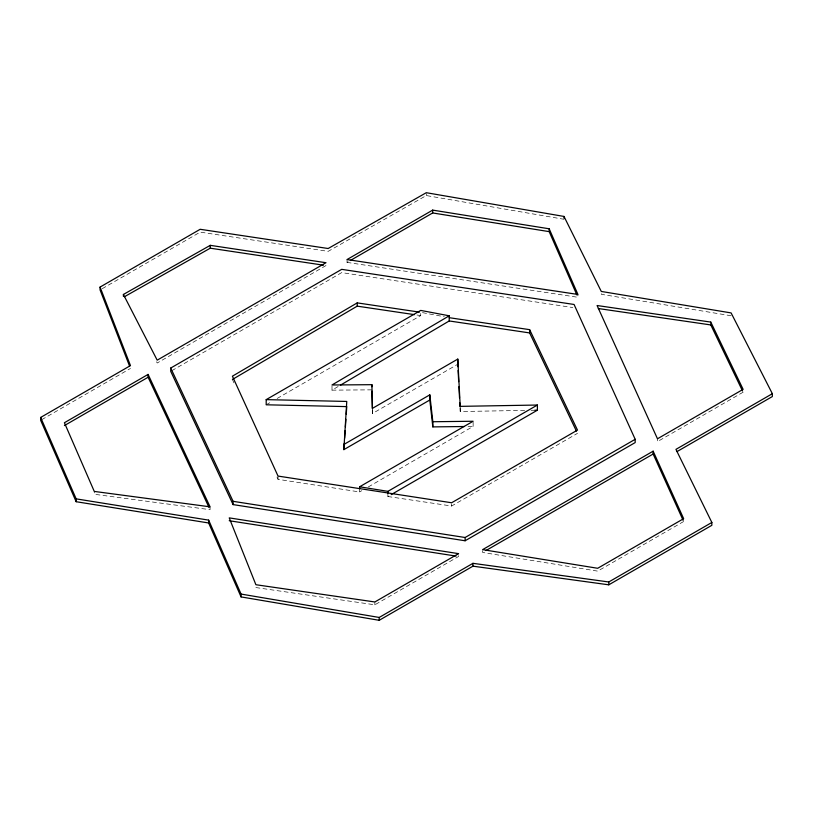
<?xml version="1.0" encoding="UTF-8"?>
<svg xmlns="http://www.w3.org/2000/svg" width="813" height="813" viewBox="0 0 813 813"><rect width="100%" height="100%" fill="white"/><g stroke="black" fill="none" stroke-linecap="round" stroke-linejoin="round"><path stroke-width="0.61" stroke-dasharray="4.07 3.05" d="M331.999 386.023L331.999 390.149L338.503 386.307M102.265 288.656L200.171 232.132L328.157 251.359L426.286 195.547L563.998 219.286M41.748 419.66L130.466 368.441M325.993 265.556L157.194 363.015L156.045 360.779M347.039 259.55L347.039 262.396L349.234 261.125M171.817 370.687L341.704 272.609L572.819 307.548M266.197 404.793L271.674 401.632M277.152 398.461L420.728 315.576L420.728 312.304L444.254 316.755M372.364 409.772L372.456 413.512L457.79 364.244M276.989 477.038L278.036 479.335L359.61 491.956L361.785 490.696M368.34 486.916L473.125 426.419L473.125 422.293M387.882 493.257L387.882 496.519L390.077 495.249M387.882 496.519L451.622 506.021L577.494 433.349M255.892 587.565L374.854 604.811L458.552 556.488L458.552 553.643M743.123 392.191L657.483 441.632L657.483 438.786M683.652 521.509L597.687 571.133L482.627 552.464L482.627 550.574M460.026 407.791L460.219 411.52L526.001 410.392M531.062 410.311L534.863 410.24M468.095 426.479L473.125 426.419M331.999 390.149L371.907 389.844M416.998 315.017L420.728 315.576M347.039 262.396L577.921 297.294L577.921 294.448M731.1 315.759L601.285 294.296L601.285 292.395M232.406 379.458L233.981 382.903M460.219 407.394L460.219 411.52M451.622 503.847L451.622 506.021M426.286 193.646L426.286 195.547M374.854 601.966L374.854 604.811M372.456 409.376L372.456 413.512M359.61 488.694L359.61 491.956M278.036 476.072L278.036 479.335M210.069 506.824L210.069 509.67L94.278 494.263L94.278 491.418"/><path stroke-width="1.22" d="M343.858 444.477L429.813 394.844L429.813 400.006L343.858 449.64L346.765 401.449L266.197 399.63L266.197 404.793L346.765 406.612L346.257 414.203M343.858 449.64L344.285 443.309M344.631 438.248L345.139 430.656M345.403 426.855L345.911 419.264M340.677 385.027L449.213 320.962L449.213 315.8L331.999 384.986L371.907 384.681L372.456 408.35L457.79 359.082L460.219 406.358L537.393 405.037L537.393 410.199L391.185 494.619M419.488 312.121L357.222 302.883L232.406 376.195L278.036 476.072L451.622 502.759L577.494 430.087L529.639 329.661L449.213 317.69M232.406 379.458L357.222 306.145L414.508 314.651M129.562 366.094L100.07 289.926L100.07 287.08L200.171 229.286L328.157 248.514L426.286 192.701L563.998 216.441L601.285 291.45L731.1 312.914L772.35 393.705L772.35 396.551L677.036 451.581M772.35 393.705L675.949 449.365L711.853 522.464L711.853 525.31L608.785 584.821L472.953 566.173L379.204 620.299L241.065 596.915L208.646 522.972L76.158 501.712L40.65 420.291L40.65 417.445L130.466 365.596L100.07 287.08M148.098 374.407L64.41 422.73L94.278 491.418L210.069 506.824L148.098 374.407L148.098 377.252L209.002 507.383M432.679 210.11L347.039 259.55L577.921 294.448L549.182 228.788L432.679 210.11L432.679 212.955L350.332 260.495M64.41 425.575L148.098 377.252M170.72 368.055L341.704 269.347L574.069 304.469L635.187 439.305L635.187 442.577L465.107 540.767L233.087 504.599L170.72 371.328L170.72 368.055L233.087 501.326L233.087 504.599M266.197 399.63L420.728 310.414L449.213 315.8M359.61 488.694L359.61 486.794L473.125 421.256L432.841 421.734L429.813 394.844M359.61 486.794L387.882 491.357L537.393 405.037M233.087 501.326L465.107 537.505L635.187 439.305M653.144 451.174L482.627 549.629L597.687 568.287L683.652 518.664L653.144 451.174L653.144 454.02L683.133 520.361M485.93 550.564L653.144 454.02M40.65 417.445L76.158 498.867L208.646 520.127L241.065 594.069L379.204 617.453L472.953 563.328L608.785 581.976L711.853 522.464M123.403 294.458L210.252 245.343L325.993 262.711L157.194 360.169L123.403 294.458L123.403 296.359M124.501 296.684L210.252 248.189L323.503 265.18M534.863 410.24L537.393 410.199M429.813 400.006L432.841 426.896L464.314 426.52M710.796 322.09L597.077 305.515L657.483 438.786L743.123 389.346L710.796 322.09L710.796 324.936L742.574 391.053M598.327 308.534L710.796 324.936M449.213 320.962L529.639 332.924L576.407 431.073M229.225 520.726L456.042 556.092M432.679 212.955L549.182 231.634L576.905 294.987M457.912 366.734L457.79 359.082M458.105 370.464L458.684 381.663M458.939 386.642L459.518 397.831M459.772 402.811L459.965 406.541M371.937 391.094L372.334 408.522M608.785 581.976L608.785 584.821M563.998 216.441L563.998 218.341M549.182 228.788L549.182 231.634M529.639 329.661L529.639 332.924M472.953 563.328L472.953 566.173M465.107 537.505L465.107 540.767M432.841 421.734L432.841 426.896M387.882 491.357L387.882 493.257M379.204 617.453L379.204 620.299M371.907 384.681L371.907 386.744M357.222 302.883L357.222 306.145M241.065 594.069L241.065 596.915M210.252 245.343L210.252 248.189M208.646 520.127L208.646 522.972M76.158 498.867L76.158 501.712M458.552 553.643L374.854 601.966L255.892 584.72L229.225 517.881L458.552 553.643"/></g></svg>
